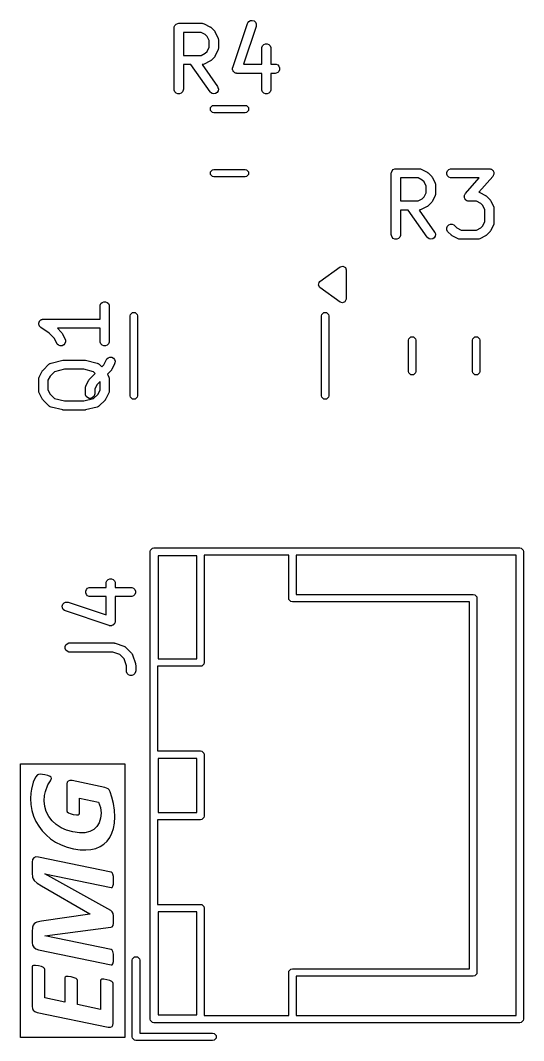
# Model space of a CAD drawing. Extents: x 0.5 to 99.4, y -99.1 to -3.9.
# Drawn here: x 90.59 to 98.8, y -91.66 to -75.03 of the extents above; entities that cross this region are included whole.
import ezdxf

# ---------------------------------------------------------------- set-up
doc = ezdxf.new("R2010")
doc.units = 0
doc.layers.add('BLACK', color=7, linetype='CONTINUOUS')

msp = doc.modelspace()

# ---------------------------------------------------------------- linework, layer by layer
at = {"layer": 'BLACK', "linetype": 'CONTINUOUS'}
for p, q in [((93.096905, -75.154819), (93.098346, -75.140187)), ((93.096905, -76.154819), (93.096905, -75.154819)), ((93.098346, -75.140187), (93.109545, -75.113151)), ((93.109545, -75.113151), (93.130237, -75.092459)), ((93.130237, -75.092459), (93.157273, -75.08126)), ((93.157273, -75.08126), (93.171905, -75.079819)), ((93.171905, -75.079819), (93.552857, -75.079819)), ((93.552857, -75.079819), (93.567489, -75.08126)), ((93.567489, -75.08126), (93.569978, -75.082291)), ((93.569978, -75.082291), (93.572666, -75.082482)), ((93.572666, -75.082482), (93.586398, -75.087737)), ((93.586398, -75.087737), (93.681636, -75.135356)), ((93.681636, -75.135356), (93.687935, -75.13932)), ((93.687935, -75.13932), (93.689763, -75.140078)), ((93.689763, -75.140078), (93.691819, -75.141766)), ((93.691819, -75.141766), (93.694079, -75.143188)), ((93.694079, -75.143188), (93.695378, -75.144686)), ((93.695378, -75.144686), (93.701128, -75.149405)), ((93.701128, -75.149405), (93.748747, -75.197024)), ((94.053135, -75.797768), (94.29123, -75.083483)), ((94.433532, -75.130918), (94.228343, -75.746485)), ((94.29123, -75.083483), (94.297224, -75.070058)), ((94.297224, -75.070058), (94.316398, -75.047951)), ((94.316398, -75.047951), (94.342571, -75.034864)), ((94.342571, -75.034864), (94.371761, -75.032789)), ((94.371761, -75.032789), (94.399523, -75.042043)), ((94.399523, -75.042043), (94.421631, -75.061217)), ((94.421631, -75.061217), (94.434717, -75.087391)), ((94.436792, -75.116581), (94.433532, -75.130918)), ((94.434717, -75.087391), (94.436792, -75.116581)), ((93.535152, -75.229819), (93.246905, -75.229819)), ((93.246905, -75.229819), (93.246905, -75.603628)), ((93.603668, -75.264077), (93.535152, -75.229819)), ((93.634075, -75.294484), (93.603668, -75.264077)), ((93.668333, -75.363), (93.634075, -75.294484)), ((93.748747, -75.197024), (93.753465, -75.202773)), ((93.753465, -75.202773), (93.754964, -75.204073)), ((93.754964, -75.204073), (93.756385, -75.206332)), ((93.756385, -75.206332), (93.758074, -75.208389)), ((93.758074, -75.208389), (93.758831, -75.210216)), ((93.758831, -75.210216), (93.762796, -75.216516)), ((93.762796, -75.216516), (93.810415, -75.311754)), ((93.810415, -75.311754), (93.81567, -75.325485)), ((93.634075, -75.538963), (93.668333, -75.470447)), ((93.668333, -75.470447), (93.668333, -75.363)), ((93.81567, -75.325485), (93.815861, -75.328174)), ((93.815861, -75.328174), (93.816892, -75.330663)), ((93.816892, -75.330663), (93.818333, -75.345295)), ((93.818333, -75.345295), (93.818333, -75.488152)), ((94.525476, -75.488152), (94.526917, -75.47352)), ((94.526917, -75.47352), (94.538116, -75.446484)), ((94.538116, -75.446484), (94.558808, -75.425792)), ((94.558808, -75.425792), (94.585844, -75.414593)), ((94.585844, -75.414593), (94.615108, -75.414593)), ((94.615108, -75.414593), (94.642144, -75.425792)), ((94.642144, -75.425792), (94.662836, -75.446484)), ((94.662836, -75.446484), (94.674035, -75.47352)), ((94.674035, -75.47352), (94.675476, -75.488152)), ((93.246905, -75.603628), (93.535152, -75.603628)), ((93.535152, -75.603628), (93.603668, -75.56937)), ((93.603668, -75.56937), (93.634075, -75.538963)), ((93.748747, -75.636423), (93.701128, -75.684042)), ((93.753465, -75.630673), (93.748747, -75.636423)), ((93.754964, -75.629374), (93.753465, -75.630673)), ((93.756385, -75.627114), (93.754964, -75.629374)), ((93.758074, -75.625058), (93.756385, -75.627114)), ((93.758831, -75.62323), (93.758074, -75.625058)), ((93.762796, -75.616931), (93.758831, -75.62323)), ((93.810415, -75.521693), (93.762796, -75.616931)), ((93.81567, -75.507962), (93.810415, -75.521693)), ((93.815861, -75.505272), (93.81567, -75.507962)), ((93.816892, -75.502784), (93.815861, -75.505272)), ((93.818333, -75.488152), (93.816892, -75.502784)), ((94.525476, -75.746485), (94.525476, -75.488152)), ((94.675476, -75.488152), (94.675476, -75.746485)), ((93.370951, -75.753628), (93.246905, -75.753628)), ((93.246905, -75.753628), (93.246905, -76.154819)), ((93.681891, -76.197829), (93.370951, -75.753628)), ((93.567489, -75.752187), (93.553972, -75.753518)), ((93.553972, -75.753518), (93.804776, -76.11181)), ((93.569978, -75.751155), (93.567489, -75.752187)), ((93.572666, -75.750965), (93.569978, -75.751155)), ((93.586398, -75.74571), (93.572666, -75.750965)), ((93.681636, -75.698091), (93.586398, -75.74571)), ((93.687935, -75.694126), (93.681636, -75.698091)), ((93.689763, -75.693369), (93.687935, -75.694126)), ((93.691819, -75.69168), (93.689763, -75.693369)), ((93.694079, -75.690259), (93.691819, -75.69168)), ((93.695378, -75.68876), (93.694079, -75.690259)), ((93.701128, -75.684042), (93.695378, -75.68876)), ((94.049875, -75.812105), (94.050727, -75.808358)), ((94.050727, -75.82409), (94.049875, -75.812105)), ((94.050727, -75.806853), (94.051485, -75.805021)), ((94.050727, -75.808358), (94.050727, -75.806853)), ((94.051485, -75.805021), (94.053135, -75.797768)), ((94.228343, -75.746485), (94.525476, -75.746485)), ((94.675476, -75.746485), (94.743333, -75.746485)), ((94.743333, -75.746485), (94.757965, -75.747926)), ((94.757965, -75.747926), (94.785001, -75.759125)), ((94.785001, -75.759125), (94.805693, -75.779817)), ((94.805693, -75.779817), (94.816892, -75.806853)), ((94.816892, -75.806853), (94.816892, -75.836117)), ((94.050727, -75.836117), (94.050727, -75.82409)), ((94.051759, -75.838608), (94.050727, -75.836117)), ((94.05195, -75.841295), (94.051759, -75.838608)), ((94.057324, -75.852044), (94.05195, -75.841295)), ((94.061926, -75.863153), (94.057324, -75.852044)), ((94.063831, -75.865058), (94.061926, -75.863153)), ((94.065036, -75.867468), (94.063831, -75.865058)), ((94.074118, -75.875345), (94.065036, -75.867468)), ((94.082618, -75.883845), (94.074118, -75.875345)), ((94.085106, -75.884875), (94.082618, -75.883845)), ((94.087143, -75.886642), (94.085106, -75.884875)), ((94.098546, -75.890443), (94.087143, -75.886642)), ((94.109654, -75.895044), (94.098546, -75.890443)), ((94.11348, -75.89542), (94.109654, -75.895044)), ((94.114906, -75.895896), (94.11348, -75.89542)), ((94.11688, -75.895755), (94.114906, -75.895896)), ((94.124286, -75.896485), (94.11688, -75.895755)), ((94.525476, -75.896485), (94.124286, -75.896485)), ((94.525476, -76.154819), (94.525476, -75.896485)), ((94.743333, -75.896485), (94.675476, -75.896485)), ((94.675476, -75.896485), (94.675476, -76.154819)), ((94.757965, -75.895044), (94.743333, -75.896485)), ((94.785001, -75.883845), (94.757965, -75.895044)), ((94.805693, -75.863153), (94.785001, -75.883845)), ((94.816892, -75.836117), (94.805693, -75.863153)), ((93.804776, -76.11181), (93.811986, -76.124623)), ((93.811986, -76.124623), (93.818315, -76.153194)), ((93.098346, -76.169451), (93.096905, -76.154819)), ((93.109545, -76.196487), (93.098346, -76.169451)), ((93.130237, -76.217179), (93.109545, -76.196487)), ((93.157273, -76.228378), (93.130237, -76.217179)), ((93.186537, -76.228378), (93.157273, -76.228378)), ((93.213573, -76.217179), (93.186537, -76.228378)), ((93.234265, -76.196487), (93.213573, -76.217179)), ((93.245464, -76.169451), (93.234265, -76.196487)), ((93.246905, -76.154819), (93.245464, -76.169451)), ((93.691462, -76.208989), (93.681891, -76.197829)), ((93.716141, -76.224716), (93.691462, -76.208989)), ((93.744958, -76.229802), (93.716141, -76.224716)), ((93.773529, -76.223472), (93.744958, -76.229802)), ((93.797503, -76.20669), (93.773529, -76.223472)), ((93.81323, -76.182012), (93.797503, -76.20669)), ((93.818315, -76.153194), (93.81323, -76.182012)), ((94.526917, -76.169451), (94.525476, -76.154819)), ((94.538116, -76.196487), (94.526917, -76.169451)), ((94.558808, -76.217179), (94.538116, -76.196487)), ((94.585844, -76.228378), (94.558808, -76.217179)), ((94.615108, -76.228378), (94.585844, -76.228378)), ((94.642144, -76.217179), (94.615108, -76.228378)), ((94.662836, -76.196487), (94.642144, -76.217179)), ((94.674035, -76.169451), (94.662836, -76.196487)), ((94.675476, -76.154819), (94.674035, -76.169451)), ((93.689843, -76.454539), (93.722315, -76.422067)), ((93.689843, -76.500461), (93.689843, -76.454539)), ((93.722315, -76.422067), (93.745276, -76.4175)), ((93.745276, -76.4175), (94.254724, -76.4175)), ((94.254724, -76.4175), (94.277685, -76.422067)), ((94.277685, -76.422067), (94.310157, -76.454539)), ((94.310157, -76.454539), (94.310157, -76.500461)), ((93.722315, -76.532933), (93.689843, -76.500461)), ((93.745276, -76.5375), (93.722315, -76.532933)), ((94.254724, -76.5375), (93.745276, -76.5375)), ((94.277685, -76.532933), (94.254724, -76.5375)), ((94.310157, -76.500461), (94.277685, -76.532933)), ((93.689843, -77.499539), (93.722315, -77.467067)), ((93.722315, -77.467067), (93.745276, -77.4625)), ((93.745276, -77.4625), (94.254724, -77.4625)), ((94.254724, -77.4625), (94.277685, -77.467067)), ((94.277685, -77.467067), (94.310157, -77.499539)), ((96.649545, -77.483151), (96.670237, -77.462459)), ((96.670237, -77.462459), (96.697273, -77.45126)), ((96.697273, -77.45126), (96.711905, -77.449819)), ((96.711905, -77.449819), (97.092857, -77.449819)), ((97.092857, -77.449819), (97.107489, -77.45126)), ((97.107489, -77.45126), (97.109978, -77.452291)), ((97.109978, -77.452291), (97.112666, -77.452482)), ((97.112666, -77.452482), (97.126398, -77.457737)), ((97.126398, -77.457737), (97.221636, -77.505356)), ((97.554307, -77.483151), (97.574999, -77.462459)), ((97.574999, -77.462459), (97.602035, -77.45126)), ((97.602035, -77.45126), (97.616667, -77.449819)), ((97.616667, -77.449819), (98.235714, -77.449819)), ((98.235714, -77.449819), (98.243452, -77.450581)), ((98.243452, -77.450581), (98.24542, -77.45045)), ((98.24542, -77.45045), (98.246775, -77.450908)), ((98.246775, -77.450908), (98.250346, -77.45126)), ((98.250346, -77.45126), (98.261603, -77.455923)), ((98.261603, -77.455923), (98.273141, -77.459825)), ((98.273141, -77.459825), (98.275045, -77.46149)), ((98.275045, -77.46149), (98.277382, -77.462459)), ((98.277382, -77.462459), (98.285992, -77.471069)), ((98.285992, -77.471069), (98.295165, -77.479095)), ((98.295165, -77.479095), (98.296287, -77.481364)), ((98.296287, -77.481364), (98.298074, -77.483151)), ((93.689843, -77.545461), (93.689843, -77.499539)), ((93.722315, -77.577933), (93.689843, -77.545461)), ((93.745276, -77.5825), (93.722315, -77.577933)), ((94.254724, -77.5825), (93.745276, -77.5825)), ((94.277685, -77.577933), (94.254724, -77.5825)), ((94.310157, -77.545461), (94.277685, -77.577933)), ((94.310157, -77.499539), (94.310157, -77.545461)), ((96.636905, -77.524819), (96.638346, -77.510187)), ((96.636905, -78.524819), (96.636905, -77.524819)), ((96.638346, -77.510187), (96.649545, -77.483151)), ((97.075152, -77.599819), (96.786905, -77.599819)), ((96.786905, -77.599819), (96.786905, -77.973628)), ((97.143668, -77.634077), (97.075152, -77.599819)), ((97.174075, -77.664484), (97.143668, -77.634077)), ((97.221636, -77.505356), (97.227935, -77.50932)), ((97.227935, -77.50932), (97.229763, -77.510078)), ((97.229763, -77.510078), (97.231819, -77.511766)), ((97.231819, -77.511766), (97.234079, -77.513188)), ((97.234079, -77.513188), (97.235378, -77.514686)), ((97.235378, -77.514686), (97.241128, -77.519405)), ((97.241128, -77.519405), (97.288747, -77.567024)), ((97.288747, -77.567024), (97.293465, -77.572773)), ((97.293465, -77.572773), (97.294964, -77.574073)), ((97.294964, -77.574073), (97.296385, -77.576332)), ((97.296385, -77.576332), (97.298074, -77.578389)), ((97.298074, -77.578389), (97.298831, -77.580216)), ((97.298831, -77.580216), (97.302796, -77.586516)), ((97.302796, -77.586516), (97.350415, -77.681754)), ((97.543108, -77.510187), (97.554307, -77.483151)), ((97.543108, -77.539451), (97.543108, -77.510187)), ((97.554307, -77.566487), (97.543108, -77.539451)), ((97.574999, -77.587179), (97.554307, -77.566487)), ((97.602035, -77.598378), (97.574999, -77.587179)), ((97.616667, -77.599819), (97.602035, -77.598378)), ((98.070432, -77.599819), (97.616667, -77.599819)), ((97.845938, -77.856383), (98.070432, -77.599819)), ((98.292157, -77.574207), (98.065261, -77.833516)), ((98.296678, -77.567882), (98.292157, -77.574207)), ((98.298074, -77.566487), (98.296678, -77.567882)), ((98.298074, -77.483151), (98.302734, -77.494401)), ((98.298622, -77.565163), (98.298074, -77.566487)), ((98.300708, -77.562246), (98.298622, -77.565163)), ((98.304609, -77.550708), (98.300708, -77.562246)), ((98.302734, -77.494401), (98.308137, -77.505327)), ((98.309273, -77.539451), (98.304609, -77.550708)), ((98.308137, -77.505327), (98.308305, -77.50785)), ((98.308305, -77.50785), (98.309273, -77.510187)), ((98.309273, -77.510187), (98.309273, -77.522371)), ((98.309273, -77.522371), (98.310083, -77.534525)), ((98.310083, -77.534525), (98.309273, -77.53692)), ((98.309273, -77.53692), (98.309273, -77.539451)), ((97.208333, -77.733), (97.174075, -77.664484)), ((97.208333, -77.840447), (97.208333, -77.733)), ((97.350415, -77.681754), (97.35567, -77.695485)), ((97.35567, -77.695485), (97.355861, -77.698174)), ((97.355861, -77.698174), (97.356892, -77.700663)), ((97.356892, -77.700663), (97.358333, -77.715295)), ((97.358333, -77.715295), (97.358333, -77.858152)), ((96.786905, -77.973628), (97.075152, -77.973628)), ((97.075152, -77.973628), (97.143668, -77.93937)), ((97.143668, -77.93937), (97.174075, -77.908963)), ((97.174075, -77.908963), (97.208333, -77.840447)), ((97.350415, -77.891693), (97.302796, -77.986931)), ((97.35567, -77.877962), (97.350415, -77.891693)), ((97.355861, -77.875272), (97.35567, -77.877962)), ((97.356892, -77.872784), (97.355861, -77.875272)), ((97.358333, -77.858152), (97.356892, -77.872784)), ((97.828012, -77.896065), (97.828822, -77.893669)), ((97.828822, -77.908218), (97.828012, -77.896065)), ((97.828822, -77.891139), (97.833485, -77.879881)), ((97.828822, -77.893669), (97.828822, -77.891139)), ((97.828822, -77.920403), (97.828822, -77.908218)), ((97.829789, -77.922739), (97.828822, -77.920403)), ((97.829958, -77.925263), (97.829789, -77.922739)), ((97.83536, -77.936188), (97.829958, -77.925263)), ((97.833485, -77.879881), (97.837387, -77.868344)), ((97.840021, -77.947439), (97.83536, -77.936188)), ((97.837387, -77.868344), (97.839472, -77.865426)), ((97.839472, -77.865426), (97.840021, -77.864103)), ((97.840021, -77.864103), (97.841416, -77.862707)), ((97.841807, -77.949225), (97.840021, -77.947439)), ((97.841416, -77.862707), (97.845938, -77.856383)), ((97.84293, -77.951495), (97.841807, -77.949225)), ((97.852102, -77.95952), (97.84293, -77.951495)), ((97.860713, -77.968131), (97.852102, -77.95952)), ((97.863049, -77.969099), (97.860713, -77.968131)), ((97.864954, -77.970765), (97.863049, -77.969099)), ((97.876491, -77.974666), (97.864954, -77.970765)), ((97.887749, -77.97933), (97.876491, -77.974666)), ((97.891319, -77.979681), (97.887749, -77.97933)), ((97.892675, -77.98014), (97.891319, -77.979681)), ((97.894642, -77.980008), (97.892675, -77.98014)), ((97.902381, -77.980771), (97.894642, -77.980008)), ((98.027533, -77.980771), (97.902381, -77.980771)), ((98.096049, -78.015029), (98.027533, -77.980771)), ((98.065261, -77.833516), (98.078779, -77.838689)), ((98.078779, -77.838689), (98.174017, -77.886308)), ((98.174017, -77.886308), (98.180316, -77.890272)), ((98.180316, -77.890272), (98.182144, -77.89103)), ((98.182144, -77.89103), (98.1842, -77.892718)), ((98.1842, -77.892718), (98.18646, -77.89414)), ((98.18646, -77.89414), (98.187759, -77.895638)), ((98.187759, -77.895638), (98.193509, -77.900357)), ((98.193509, -77.900357), (98.241128, -77.947976)), ((98.241128, -77.947976), (98.245846, -77.953725)), ((98.245846, -77.953725), (98.247345, -77.955025)), ((98.247345, -77.955025), (98.248766, -77.957284)), ((98.248766, -77.957284), (98.250455, -77.959341)), ((98.250455, -77.959341), (98.251212, -77.961168)), ((98.251212, -77.961168), (98.255177, -77.967468)), ((98.255177, -77.967468), (98.302796, -78.062706)), ((96.910951, -78.123628), (96.786905, -78.123628)), ((96.786905, -78.123628), (96.786905, -78.524819)), ((97.221891, -78.567829), (96.910951, -78.123628)), ((97.107489, -78.122187), (97.093972, -78.123518)), ((97.093972, -78.123518), (97.344776, -78.48181)), ((97.109978, -78.121155), (97.107489, -78.122187)), ((97.112666, -78.120965), (97.109978, -78.121155)), ((97.126398, -78.11571), (97.112666, -78.120965)), ((97.221636, -78.068091), (97.126398, -78.11571)), ((97.227935, -78.064126), (97.221636, -78.068091)), ((97.229763, -78.063369), (97.227935, -78.064126)), ((97.231819, -78.06168), (97.229763, -78.063369)), ((97.234079, -78.060259), (97.231819, -78.06168)), ((97.235378, -78.05876), (97.234079, -78.060259)), ((97.241128, -78.054042), (97.235378, -78.05876)), ((97.288747, -78.006423), (97.241128, -78.054042)), ((97.293465, -78.000673), (97.288747, -78.006423)), ((97.294964, -77.999374), (97.293465, -78.000673)), ((97.296385, -77.997114), (97.294964, -77.999374)), ((97.298074, -77.995058), (97.296385, -77.997114)), ((97.298831, -77.99323), (97.298074, -77.995058)), ((97.302796, -77.986931), (97.298831, -77.99323)), ((98.126456, -78.045436), (98.096049, -78.015029)), ((98.160714, -78.113952), (98.126456, -78.045436)), ((98.160714, -78.316637), (98.160714, -78.113952)), ((98.302796, -78.062706), (98.308051, -78.076437)), ((98.308051, -78.076437), (98.308242, -78.079126)), ((98.308242, -78.079126), (98.309273, -78.081615)), ((98.309273, -78.081615), (98.310714, -78.096247)), ((98.310714, -78.096247), (98.310714, -78.334342)), ((97.543108, -78.414948), (97.554307, -78.387912)), ((97.543108, -78.444211), (97.543108, -78.414948)), ((97.554306, -78.471247), (97.543108, -78.444211)), ((97.563633, -78.482612), (97.554306, -78.471247)), ((97.554307, -78.387912), (97.575, -78.367219)), ((97.575, -78.367219), (97.602036, -78.356021)), ((97.602036, -78.356021), (97.631299, -78.356021)), ((97.631299, -78.356021), (97.658335, -78.36722)), ((97.658335, -78.36722), (97.669701, -78.376548)), ((97.669701, -78.376548), (97.708713, -78.415561)), ((97.708713, -78.415561), (97.777229, -78.449819)), ((97.777229, -78.449819), (98.027533, -78.449819)), ((98.027533, -78.449819), (98.096048, -78.415561)), ((98.096048, -78.415561), (98.126455, -78.385153)), ((98.126455, -78.385153), (98.160714, -78.316637)), ((98.245846, -78.476863), (98.241128, -78.482613)), ((98.247345, -78.475564), (98.245846, -78.476863)), ((98.248766, -78.473305), (98.247345, -78.475564)), ((98.250456, -78.471247), (98.248766, -78.473305)), ((98.251213, -78.469417), (98.250456, -78.471247)), ((98.255177, -78.463121), (98.251213, -78.469417)), ((98.302796, -78.367883), (98.255177, -78.463121)), ((98.308051, -78.354152), (98.302796, -78.367883)), ((98.308242, -78.351462), (98.308051, -78.354152)), ((98.309273, -78.348974), (98.308242, -78.351462)), ((98.310714, -78.334342), (98.309273, -78.348974)), ((96.638346, -78.539451), (96.636905, -78.524819)), ((96.649545, -78.566487), (96.638346, -78.539451)), ((96.670237, -78.587179), (96.649545, -78.566487)), ((96.697273, -78.598378), (96.670237, -78.587179)), ((96.726537, -78.598378), (96.697273, -78.598378)), ((96.753573, -78.587179), (96.726537, -78.598378)), ((96.774265, -78.566487), (96.753573, -78.587179)), ((96.785464, -78.539451), (96.774265, -78.566487)), ((96.786905, -78.524819), (96.785464, -78.539451)), ((97.231462, -78.578989), (97.221891, -78.567829)), ((97.256141, -78.594716), (97.231462, -78.578989)), ((97.284958, -78.599802), (97.256141, -78.594716)), ((97.313529, -78.593472), (97.284958, -78.599802)), ((97.337503, -78.57669), (97.313529, -78.593472)), ((97.35323, -78.552012), (97.337503, -78.57669)), ((97.344776, -78.48181), (97.351986, -78.494623)), ((97.351986, -78.494623), (97.358315, -78.523194)), ((97.358315, -78.523194), (97.35323, -78.552012)), ((97.611252, -78.530232), (97.563633, -78.482612)), ((97.617001, -78.53495), (97.611252, -78.530232)), ((97.618302, -78.53645), (97.617001, -78.53495)), ((97.620561, -78.537872), (97.618302, -78.53645)), ((97.622618, -78.53956), (97.620561, -78.537872)), ((97.624445, -78.540317), (97.622618, -78.53956)), ((97.630745, -78.544282), (97.624445, -78.540317)), ((97.725983, -78.591901), (97.630745, -78.544282)), ((97.739714, -78.597156), (97.725983, -78.591901)), ((97.742403, -78.597347), (97.739714, -78.597156)), ((97.744892, -78.598378), (97.742403, -78.597347)), ((97.759524, -78.599819), (97.744892, -78.598378)), ((98.045238, -78.599819), (97.759524, -78.599819)), ((98.05987, -78.598378), (98.045238, -78.599819)), ((98.062359, -78.597346), (98.05987, -78.598378)), ((98.065047, -78.597156), (98.062359, -78.597346)), ((98.078779, -78.591901), (98.065047, -78.597156)), ((98.174017, -78.544282), (98.078779, -78.591901)), ((98.180316, -78.540317), (98.174017, -78.544282)), ((98.182144, -78.53956), (98.180316, -78.540317)), ((98.1842, -78.537872), (98.182144, -78.53956)), ((98.18646, -78.53645), (98.1842, -78.537872)), ((98.18776, -78.53495), (98.18646, -78.53645)), ((98.19351, -78.530232), (98.18776, -78.53495)), ((98.241128, -78.482613), (98.19351, -78.530232)), ((95.47471, -79.288976), (95.80471, -79.048976)), ((95.80471, -79.048976), (95.849358, -79.038234)), ((95.849358, -79.038234), (95.888524, -79.06221)), ((95.888524, -79.06221), (95.9, -79.0975)), ((95.9, -79.0975), (95.9, -79.5775)), ((95.450734, -79.346858), (95.461476, -79.30221)), ((95.461476, -79.30221), (95.47471, -79.288976)), ((95.47471, -79.386024), (95.450734, -79.346858)), ((95.80471, -79.626024), (95.47471, -79.386024)), ((91.902459, -79.648808), (91.923151, -79.628116)), ((91.923151, -79.628116), (91.950187, -79.616917)), ((91.950187, -79.616917), (91.979451, -79.616917)), ((91.979451, -79.616917), (92.006487, -79.628116)), ((92.006487, -79.628116), (92.027179, -79.648808)), ((95.84, -79.6375), (95.80471, -79.626024)), ((95.882426, -79.619926), (95.84, -79.6375)), ((95.9, -79.5775), (95.882426, -79.619926)), ((91.889819, -79.690476), (91.89126, -79.675844)), ((91.889819, -79.90119), (91.889819, -79.690476)), ((91.89126, -79.675844), (91.902459, -79.648808)), ((92.027179, -79.648808), (92.038378, -79.675844)), ((92.038378, -79.675844), (92.039819, -79.690476)), ((92.039819, -79.690476), (92.039819, -80.261904)), ((92.384567, -79.827039), (92.417039, -79.794567)), ((92.417039, -79.794567), (92.462961, -79.794567)), ((92.462961, -79.794567), (92.495433, -79.827039)), ((95.504567, -79.827039), (95.537039, -79.794567)), ((95.537039, -79.794567), (95.582961, -79.794567)), ((95.582961, -79.794567), (95.615433, -79.827039)), ((90.889819, -79.976269), (90.89126, -79.968984)), ((90.89126, -79.983473), (90.889819, -79.976269)), ((90.89126, -79.961558), (90.894072, -79.954769)), ((90.89126, -79.968984), (90.89126, -79.961558)), ((90.894072, -79.954769), (90.895498, -79.947561)), ((90.895498, -79.947561), (90.899617, -79.941382)), ((90.899617, -79.941382), (90.902459, -79.934522)), ((90.902459, -79.934522), (90.907654, -79.929326)), ((90.907654, -79.929326), (90.911731, -79.923212)), ((90.911731, -79.923212), (90.9179, -79.91908)), ((90.9179, -79.91908), (90.923151, -79.91383)), ((90.923151, -79.91383), (90.92994, -79.911017)), ((90.92994, -79.911017), (90.936046, -79.906929)), ((90.936046, -79.906929), (90.943326, -79.905472)), ((90.943326, -79.905472), (90.950187, -79.902631)), ((90.950187, -79.902631), (90.964663, -79.901205)), ((90.964663, -79.901205), (90.96474, -79.90119)), ((90.96474, -79.90119), (90.964766, -79.901195)), ((90.964766, -79.901195), (90.964819, -79.90119)), ((90.964819, -79.90119), (91.889819, -79.90119)), ((92.38, -79.85), (92.384567, -79.827039)), ((92.38, -80.5), (92.38, -79.85)), ((92.495433, -79.827039), (92.5, -79.85)), ((92.5, -79.85), (92.5, -80.5)), ((95.5, -79.85), (95.504567, -79.827039)), ((95.5, -80.5), (95.5, -79.85)), ((95.615433, -79.827039), (95.62, -79.85)), ((95.62, -79.85), (95.62, -80.5)), ((90.89126, -79.990822), (90.89126, -79.983473)), ((90.894101, -79.997682), (90.89126, -79.990822)), ((90.895558, -80.004963), (90.894101, -79.997682)), ((90.899646, -80.011068), (90.895558, -80.004963)), ((90.902459, -80.017858), (90.899646, -80.011068)), ((90.907709, -80.023108), (90.902459, -80.017858)), ((90.911841, -80.029278), (90.907709, -80.023108)), ((90.923099, -80.038498), (90.911841, -80.029278)), ((90.923151, -80.03855), (90.923099, -80.038498)), ((90.923173, -80.038559), (90.923151, -80.03855)), ((90.923216, -80.038594), (90.923173, -80.038559)), ((91.059894, -80.129712), (90.923216, -80.038594)), ((91.141275, -80.211093), (91.059894, -80.129712)), ((91.889819, -80.05119), (91.193504, -80.05119)), ((91.193504, -80.05119), (91.255947, -80.113633)), ((91.255947, -80.113633), (91.260667, -80.119383)), ((91.260667, -80.119383), (91.262164, -80.120682)), ((91.262164, -80.120682), (91.263583, -80.122936)), ((91.263583, -80.122936), (91.265275, -80.124998)), ((91.265275, -80.124998), (91.266033, -80.12683)), ((91.266033, -80.12683), (91.269996, -80.133125)), ((91.269996, -80.133125), (91.317615, -80.228363)), ((91.889819, -80.261904), (91.889819, -80.05119)), ((91.183451, -80.295445), (91.141275, -80.211093)), ((91.191283, -80.307888), (91.183451, -80.295445)), ((91.213391, -80.327061), (91.191283, -80.307888)), ((91.31569, -80.299046), (91.296517, -80.321153)), ((91.324944, -80.271284), (91.31569, -80.299046)), ((91.317615, -80.228363), (91.32287, -80.242094)), ((91.32287, -80.242094), (91.324944, -80.271284)), ((91.89126, -80.276536), (91.889819, -80.261904)), ((91.902459, -80.303572), (91.89126, -80.276536)), ((91.923151, -80.324264), (91.902459, -80.303572)), ((92.027179, -80.303572), (92.006487, -80.324264)), ((92.038378, -80.276536), (92.027179, -80.303572)), ((92.039819, -80.261904), (92.038378, -80.276536)), ((96.9175, -80.245276), (96.922067, -80.222315)), ((96.9175, -80.754724), (96.9175, -80.245276)), ((96.922067, -80.222315), (96.954539, -80.189843)), ((96.954539, -80.189843), (97.000461, -80.189843)), ((97.000461, -80.189843), (97.032933, -80.222315)), ((97.032933, -80.222315), (97.0375, -80.245276)), ((97.0375, -80.245276), (97.0375, -80.754724)), ((97.9625, -80.245276), (97.967067, -80.222315)), ((97.9625, -80.754724), (97.9625, -80.245276)), ((97.967067, -80.222315), (97.999539, -80.189843)), ((97.999539, -80.189843), (98.045461, -80.189843)), ((98.045461, -80.189843), (98.077933, -80.222315)), ((98.077933, -80.222315), (98.0825, -80.245276)), ((98.0825, -80.245276), (98.0825, -80.754724)), ((91.241152, -80.336315), (91.213391, -80.327061)), ((91.270342, -80.334241), (91.241152, -80.336315)), ((91.296517, -80.321153), (91.270342, -80.334241)), ((91.950187, -80.335463), (91.923151, -80.324264)), ((91.979451, -80.335463), (91.950187, -80.335463)), ((92.006487, -80.324264), (91.979451, -80.335463)), ((90.959405, -80.732681), (91.054643, -80.637443)), ((91.054643, -80.637443), (91.066008, -80.628115)), ((91.066008, -80.628115), (91.071161, -80.62598)), ((91.071161, -80.62598), (91.07564, -80.622662)), ((91.07564, -80.622662), (91.089486, -80.617715)), ((91.089486, -80.617715), (91.279962, -80.570096)), ((91.279962, -80.570096), (91.282498, -80.56972)), ((91.282498, -80.56972), (91.28352, -80.569298)), ((91.28352, -80.569298), (91.289032, -80.568755)), ((91.289032, -80.568755), (91.294506, -80.567946)), ((91.294506, -80.567946), (91.295598, -80.568108)), ((91.295598, -80.568108), (91.298152, -80.567857)), ((91.298152, -80.567857), (91.631485, -80.567857)), ((91.631485, -80.567857), (91.634038, -80.568108)), ((91.634038, -80.568108), (91.635131, -80.567946)), ((91.635131, -80.567946), (91.640604, -80.568755)), ((91.640604, -80.568755), (91.646117, -80.569298)), ((91.646117, -80.569298), (91.647138, -80.56972)), ((91.647138, -80.56972), (91.649675, -80.570096)), ((91.649675, -80.570096), (91.840151, -80.617715)), ((91.840151, -80.617715), (91.853997, -80.622662)), ((91.853997, -80.622662), (91.858476, -80.625981)), ((91.858476, -80.625981), (91.863628, -80.628115)), ((91.863628, -80.628115), (91.874994, -80.637443)), ((91.874994, -80.637443), (91.917199, -80.679648)), ((91.950799, -80.646049), (91.992975, -80.561697)), ((91.992975, -80.561697), (92.000807, -80.549254)), ((92.000807, -80.549254), (92.022915, -80.530081)), ((92.022915, -80.530081), (92.050676, -80.520827)), ((92.050676, -80.520827), (92.079866, -80.522901)), ((92.127139, -80.628779), (92.07952, -80.724017)), ((92.079866, -80.522901), (92.106041, -80.535989)), ((92.106041, -80.535989), (92.125214, -80.558096)), ((92.125214, -80.558096), (92.134468, -80.585858)), ((92.132394, -80.615048), (92.127139, -80.628779)), ((92.134468, -80.585858), (92.132394, -80.615048)), ((92.38, -81.15), (92.38, -80.5)), ((92.5, -80.5), (92.5, -81.15)), ((95.5, -81.15), (95.5, -80.5)), ((95.62, -80.5), (95.62, -81.15)), ((90.897737, -80.847411), (90.945356, -80.752173)), ((90.945356, -80.752173), (90.94932, -80.745873)), ((90.94932, -80.745873), (90.950078, -80.744046)), ((90.950078, -80.744046), (90.951766, -80.741989)), ((90.951766, -80.741989), (90.953188, -80.73973)), ((90.953188, -80.73973), (90.954686, -80.73843)), ((90.954686, -80.73843), (90.959405, -80.732681)), ((91.146019, -80.758198), (91.074077, -80.830141)), ((91.307386, -80.717857), (91.146019, -80.758198)), ((91.622251, -80.717857), (91.307386, -80.717857)), ((91.783617, -80.758198), (91.622251, -80.717857)), ((91.721309, -80.875538), (91.811133, -80.785714)), ((91.811133, -80.785714), (91.783617, -80.758198)), ((91.917199, -80.679648), (91.950799, -80.646049)), ((92.065471, -80.743509), (92.008457, -80.800523)), ((92.008457, -80.800523), (92.031901, -80.847411)), ((92.070191, -80.737758), (92.065471, -80.743509)), ((92.071688, -80.73646), (92.070191, -80.737758)), ((92.073107, -80.734205), (92.071688, -80.73646)), ((92.074799, -80.732144), (92.073107, -80.734205)), ((92.075557, -80.730311), (92.074799, -80.732144)), ((92.07952, -80.724017), (92.075557, -80.730311)), ((96.922067, -80.777685), (96.9175, -80.754724)), ((96.954539, -80.810157), (96.922067, -80.777685)), ((97.032933, -80.777685), (97.000461, -80.810157)), ((97.0375, -80.754724), (97.032933, -80.777685)), ((97.967067, -80.777685), (97.9625, -80.754724)), ((97.999539, -80.810157), (97.967067, -80.777685)), ((98.077933, -80.777685), (98.045461, -80.810157)), ((98.0825, -80.754724), (98.077933, -80.777685)), ((90.889819, -80.880952), (90.89126, -80.86632)), ((90.889819, -81.071428), (90.889819, -80.880952)), ((90.89126, -80.86632), (90.892291, -80.86383)), ((90.892291, -80.86383), (90.892482, -80.861143)), ((90.892482, -80.861143), (90.897737, -80.847411)), ((91.074077, -80.830141), (91.039819, -80.898657)), ((91.039819, -80.898657), (91.039819, -81.053723)), ((91.659641, -80.990268), (91.70726, -80.89503)), ((91.70726, -80.89503), (91.711224, -80.88873)), ((91.711224, -80.88873), (91.711982, -80.886903)), ((91.711982, -80.886903), (91.71367, -80.884846)), ((91.71367, -80.884846), (91.715092, -80.882587)), ((91.715092, -80.882587), (91.71659, -80.881287)), ((91.71659, -80.881287), (91.721309, -80.875538)), ((91.83598, -80.972998), (91.801723, -81.041514)), ((91.889819, -80.91916), (91.83598, -80.972998)), ((91.889819, -81.053723), (91.889819, -80.91916)), ((92.031901, -80.847411), (92.037156, -80.861142)), ((92.037156, -80.861142), (92.037347, -80.863831)), ((92.037347, -80.863831), (92.038378, -80.86632)), ((92.038378, -80.86632), (92.039819, -80.880952)), ((92.039819, -80.880952), (92.039819, -81.071428)), ((97.000461, -80.810157), (96.954539, -80.810157)), ((98.045461, -80.810157), (97.999539, -80.810157)), ((90.89126, -81.08606), (90.889819, -81.071428)), ((90.892291, -81.088549), (90.89126, -81.08606)), ((90.892482, -81.091237), (90.892291, -81.088549)), ((90.897737, -81.104969), (90.892482, -81.091237)), ((90.945356, -81.200207), (90.897737, -81.104969)), ((91.039819, -81.053723), (91.074077, -81.122239)), ((91.074077, -81.122239), (91.146019, -81.194181)), ((91.651723, -81.023809), (91.653164, -81.009177)), ((91.651723, -81.119047), (91.651723, -81.023809)), ((91.653164, -81.133679), (91.651723, -81.119047)), ((91.653164, -81.009177), (91.654195, -81.006687)), ((91.664363, -81.160715), (91.653164, -81.133679)), ((91.654195, -81.006687), (91.654386, -81.004)), ((91.654386, -81.004), (91.659641, -80.990268)), ((91.783617, -81.194181), (91.855561, -81.122238)), ((91.800282, -81.133679), (91.789083, -81.160715)), ((91.801723, -81.119047), (91.800282, -81.133679)), ((91.801723, -81.041514), (91.801723, -81.119047)), ((91.855561, -81.122238), (91.889819, -81.053723)), ((92.031901, -81.104969), (91.984282, -81.200207)), ((92.037156, -81.091238), (92.031901, -81.104969)), ((92.037347, -81.088548), (92.037156, -81.091238)), ((92.038378, -81.08606), (92.037347, -81.088548)), ((92.039819, -81.071428), (92.038378, -81.08606)), ((90.94932, -81.206506), (90.945356, -81.200207)), ((90.950078, -81.208334), (90.94932, -81.206506)), ((90.951766, -81.21039), (90.950078, -81.208334)), ((90.953188, -81.21265), (90.951766, -81.21039)), ((90.954686, -81.213949), (90.953188, -81.21265)), ((90.959405, -81.219699), (90.954686, -81.213949)), ((91.054643, -81.314937), (90.959405, -81.219699)), ((91.146019, -81.194181), (91.307386, -81.234523)), ((91.307386, -81.234523), (91.622251, -81.234523)), ((91.622251, -81.234523), (91.783617, -81.194181)), ((91.685055, -81.181407), (91.664363, -81.160715)), ((91.712091, -81.192606), (91.685055, -81.181407)), ((91.741355, -81.192606), (91.712091, -81.192606)), ((91.768391, -81.181407), (91.741355, -81.192606)), ((91.789083, -81.160715), (91.768391, -81.181407)), ((91.970233, -81.219699), (91.874994, -81.314937)), ((91.974953, -81.213948), (91.970233, -81.219699)), ((91.97645, -81.21265), (91.974953, -81.213948)), ((91.977869, -81.210395), (91.97645, -81.21265)), ((91.979561, -81.208334), (91.977869, -81.210395)), ((91.980319, -81.206501), (91.979561, -81.208334)), ((91.984282, -81.200207), (91.980319, -81.206501)), ((92.384567, -81.172961), (92.38, -81.15)), ((92.417039, -81.205433), (92.384567, -81.172961)), ((92.462961, -81.205433), (92.417039, -81.205433)), ((92.495433, -81.172961), (92.462961, -81.205433)), ((92.5, -81.15), (92.495433, -81.172961)), ((95.504567, -81.172961), (95.5, -81.15)), ((95.537039, -81.205433), (95.504567, -81.172961)), ((95.582961, -81.205433), (95.537039, -81.205433)), ((95.615433, -81.172961), (95.582961, -81.205433)), ((95.62, -81.15), (95.615433, -81.172961)), ((91.066008, -81.324265), (91.054643, -81.314937)), ((91.071161, -81.326399), (91.066008, -81.324265)), ((91.07564, -81.329718), (91.071161, -81.326399)), ((91.089486, -81.334665), (91.07564, -81.329718)), ((91.279962, -81.382284), (91.089486, -81.334665)), ((91.282498, -81.382659), (91.279962, -81.382284)), ((91.28352, -81.383082), (91.282498, -81.382659)), ((91.289032, -81.383624), (91.28352, -81.383082)), ((91.294506, -81.384434), (91.289032, -81.383624)), ((91.295598, -81.384271), (91.294506, -81.384434)), ((91.298152, -81.384523), (91.295598, -81.384271)), ((91.631485, -81.384523), (91.298152, -81.384523)), ((91.634038, -81.384271), (91.631485, -81.384523)), ((91.635131, -81.384434), (91.634038, -81.384271)), ((91.640604, -81.383624), (91.635131, -81.384434)), ((91.646117, -81.383082), (91.640604, -81.383624)), ((91.647138, -81.382659), (91.646117, -81.383082)), ((91.649675, -81.382284), (91.647138, -81.382659)), ((91.840151, -81.334665), (91.649675, -81.382284)), ((91.853997, -81.329718), (91.840151, -81.334665)), ((91.858476, -81.326398), (91.853997, -81.329718)), ((91.863628, -81.324265), (91.858476, -81.326398)), ((91.874994, -81.314937), (91.863628, -81.324265)), ((92.709567, -83.667039), (92.742039, -83.634567)), ((92.742039, -83.634567), (92.765, -83.63)), ((92.765, -83.63), (98.735, -83.63)), ((98.735, -83.63), (98.757961, -83.634567)), ((98.757961, -83.634567), (98.790433, -83.667039)), ((92.705, -83.69), (92.709567, -83.667039)), ((92.705, -91.31), (92.705, -83.69)), ((92.835, -83.76), (92.835, -85.44)), ((93.465, -83.76), (92.835, -83.76)), ((93.465, -85.44), (93.465, -83.76)), ((93.585, -83.75), (93.585, -85.5)), ((94.965, -83.75), (93.585, -83.75)), ((94.965, -84.45), (94.965, -83.75)), ((95.085, -83.75), (95.085, -84.39)), ((98.675, -83.75), (95.085, -83.75)), ((98.675, -91.25), (98.675, -83.75)), ((98.790433, -83.667039), (98.795, -83.69)), ((98.795, -83.69), (98.795, -91.31)), ((92.019817, -84.143354), (92.046853, -84.132155)), ((92.046853, -84.132155), (92.076117, -84.132155)), ((92.076117, -84.132155), (92.103153, -84.143354)), ((91.665792, -84.306903), (91.686484, -84.286211)), ((91.686484, -84.286211), (91.71352, -84.275012)), ((91.71352, -84.275012), (91.728152, -84.273571)), ((91.728152, -84.273571), (91.986485, -84.273571)), ((91.986485, -84.205714), (91.987926, -84.191082)), ((91.986485, -84.273571), (91.986485, -84.205714)), ((91.987926, -84.191082), (91.999125, -84.164046)), ((91.999125, -84.164046), (92.019817, -84.143354)), ((92.103153, -84.143354), (92.123845, -84.164046)), ((92.123845, -84.164046), (92.135044, -84.191082)), ((92.135044, -84.191082), (92.136485, -84.205714)), ((92.136485, -84.205714), (92.136485, -84.273571)), ((92.136485, -84.273571), (92.394819, -84.273571)), ((92.394819, -84.273571), (92.409451, -84.275012)), ((92.409451, -84.275012), (92.436487, -84.286211)), ((92.436487, -84.286211), (92.457179, -84.306903)), ((91.654593, -84.333939), (91.665792, -84.306903)), ((91.654593, -84.363203), (91.654593, -84.333939)), ((91.665792, -84.390239), (91.654593, -84.363203)), ((91.686484, -84.410931), (91.665792, -84.390239)), ((91.71352, -84.42213), (91.686484, -84.410931)), ((91.728152, -84.423571), (91.71352, -84.42213)), ((91.986485, -84.423571), (91.728152, -84.423571)), ((91.986485, -84.720704), (91.986485, -84.423571)), ((92.394819, -84.423571), (92.136485, -84.423571)), ((92.136485, -84.423571), (92.136485, -84.824761)), ((92.409451, -84.42213), (92.394819, -84.423571)), ((92.436487, -84.410931), (92.409451, -84.42213)), ((92.457179, -84.390239), (92.436487, -84.410931)), ((92.457179, -84.306903), (92.468378, -84.333939)), ((92.468378, -84.363203), (92.457179, -84.390239)), ((92.468378, -84.333939), (92.468378, -84.363203)), ((94.969567, -84.472961), (94.965, -84.45)), ((95.085, -84.39), (97.975, -84.39)), ((97.975, -84.39), (97.997961, -84.394567)), ((97.997961, -84.394567), (98.030433, -84.427039)), ((98.030433, -84.427039), (98.035, -84.45)), ((98.035, -84.45), (98.035, -87.5)), ((91.272789, -84.577286), (91.282043, -84.549523)), ((91.274864, -84.606476), (91.272789, -84.577286)), ((91.28795, -84.632649), (91.274864, -84.606476)), ((91.282043, -84.549523), (91.301217, -84.527416)), ((91.301217, -84.527416), (91.32739, -84.51433)), ((91.32739, -84.51433), (91.35658, -84.512255)), ((91.35658, -84.512255), (91.370917, -84.515515)), ((91.370917, -84.515515), (91.986485, -84.720704)), ((95.002039, -84.505433), (94.969567, -84.472961)), ((95.025, -84.51), (95.002039, -84.505433)), ((97.915, -84.51), (95.025, -84.51)), ((97.915, -87.5), (97.915, -84.51)), ((91.310057, -84.651823), (91.28795, -84.632649)), ((91.323483, -84.657817), (91.310057, -84.651823)), ((92.037767, -84.895912), (91.323483, -84.657817)), ((92.045022, -84.897561), (92.037767, -84.895912)), ((92.046853, -84.89832), (92.045022, -84.897561)), ((92.048357, -84.89832), (92.046853, -84.89832)), ((92.052104, -84.899172), (92.048357, -84.89832)), ((92.064089, -84.89832), (92.052104, -84.899172)), ((92.076117, -84.89832), (92.064089, -84.89832)), ((92.078608, -84.897287), (92.076117, -84.89832)), ((92.081294, -84.897097), (92.078608, -84.897287)), ((92.092041, -84.891723), (92.081294, -84.897097)), ((92.103153, -84.887121), (92.092041, -84.891723)), ((92.105058, -84.885215), (92.103153, -84.887121)), ((92.107468, -84.884011), (92.105058, -84.885215)), ((92.115342, -84.874931), (92.107468, -84.884011)), ((92.123845, -84.866429), (92.115342, -84.874931)), ((92.124876, -84.863938), (92.123845, -84.866429)), ((92.126642, -84.861903), (92.124876, -84.863938)), ((92.130442, -84.850502), (92.126642, -84.861903)), ((92.135044, -84.839393), (92.130442, -84.850502)), ((92.13542, -84.835566), (92.135044, -84.839393)), ((92.135896, -84.834141), (92.13542, -84.835566)), ((92.136485, -84.824761), (92.135755, -84.832166)), ((92.135755, -84.832166), (92.135896, -84.834141)), ((91.32126, -85.238701), (91.332459, -85.211665)), ((91.32126, -85.267965), (91.32126, -85.238701)), ((91.332459, -85.295001), (91.32126, -85.267965)), ((91.332459, -85.211665), (91.353151, -85.190973)), ((91.353151, -85.315693), (91.332459, -85.295001)), ((91.353151, -85.190973), (91.380187, -85.179774)), ((91.380187, -85.179774), (91.394819, -85.178333)), ((91.394819, -85.178333), (92.109104, -85.178333)), ((92.109104, -85.178333), (92.116509, -85.179062)), ((92.116509, -85.179062), (92.118484, -85.178922)), ((92.118484, -85.178922), (92.121081, -85.179512)), ((92.121081, -85.179512), (92.123736, -85.179774)), ((92.123736, -85.179774), (92.125567, -85.180532)), ((92.125567, -85.180532), (92.132821, -85.182182)), ((92.132821, -85.182182), (92.275678, -85.229801)), ((92.275678, -85.229801), (92.289103, -85.235795)), ((92.289103, -85.235795), (92.291137, -85.237559)), ((92.291137, -85.237559), (92.293628, -85.238591)), ((92.293628, -85.238591), (92.304994, -85.247919)), ((92.304994, -85.247919), (92.400233, -85.343157)), ((91.380187, -85.326892), (91.353151, -85.315693)), ((91.394819, -85.328333), (91.380187, -85.326892)), ((92.096934, -85.328333), (91.394819, -85.328333)), ((92.211447, -85.366504), (92.096934, -85.328333)), ((92.281648, -85.436704), (92.211447, -85.366504)), ((92.319819, -85.551217), (92.281648, -85.436704)), ((92.400233, -85.343157), (92.409561, -85.354522)), ((92.409561, -85.354522), (92.410592, -85.357012)), ((92.410592, -85.357012), (92.412357, -85.359047)), ((92.412357, -85.359047), (92.418351, -85.372473)), ((92.418351, -85.372473), (92.46597, -85.515329)), ((92.835, -85.44), (93.465, -85.44)), ((92.319819, -85.634285), (92.319819, -85.551217)), ((92.46597, -85.515329), (92.467619, -85.522584)), ((92.467619, -85.522584), (92.468378, -85.524415)), ((92.468378, -85.524415), (92.468639, -85.527068)), ((92.468639, -85.527068), (92.46923, -85.529666)), ((92.46923, -85.529666), (92.469089, -85.53164)), ((92.469089, -85.53164), (92.469819, -85.539047)), ((92.469819, -85.539047), (92.469819, -85.634285)), ((93.525, -85.56), (92.825, -85.56)), ((92.825, -85.56), (92.825, -86.94)), ((93.547961, -85.555433), (93.525, -85.56)), ((93.580433, -85.522961), (93.547961, -85.555433)), ((93.585, -85.5), (93.580433, -85.522961)), ((92.32126, -85.648917), (92.319819, -85.634285)), ((92.332459, -85.675953), (92.32126, -85.648917)), ((92.353151, -85.696645), (92.332459, -85.675953)), ((92.380187, -85.707844), (92.353151, -85.696645)), ((92.409451, -85.707844), (92.380187, -85.707844)), ((92.436487, -85.696645), (92.409451, -85.707844)), ((92.457179, -85.675953), (92.436487, -85.696645)), ((92.468378, -85.648917), (92.457179, -85.675953)), ((92.469819, -85.634285), (92.468378, -85.648917)), ((92.825, -86.94), (93.525, -86.94)), ((93.525, -86.94), (93.547961, -86.944567)), ((93.547961, -86.944567), (93.580433, -86.977039)), ((92.835, -87.06), (92.835, -87.94)), ((93.465, -87.06), (92.835, -87.06)), ((93.465, -87.94), (93.465, -87.06)), ((93.580433, -86.977039), (93.585, -87)), ((93.585, -87), (93.585, -88)), ((90.590112, -91.609727), (90.590112, -87.150443)), ((90.590112, -87.150443), (92.295114, -87.150443)), ((92.295114, -87.150443), (92.295114, -91.609727)), ((90.798545, -87.446436), (90.768961, -87.561108)), ((90.836097, -87.368584), (90.798545, -87.446436)), ((90.870993, -87.328192), (90.836097, -87.368584)), ((90.887599, -87.320422), (90.870993, -87.328192)), ((90.911751, -87.31711), (90.887599, -87.320422)), ((90.988688, -87.327093), (90.911751, -87.31711)), ((91.039704, -87.340191), (90.988688, -87.327093)), ((91.038147, -87.492781), (91.078264, -87.423905)), ((91.073867, -87.354387), (91.039704, -87.340191)), ((91.091728, -87.369133), (91.073867, -87.354387)), ((91.078264, -87.423905), (91.093169, -87.399501)), ((91.096765, -87.385711), (91.091728, -87.369133)), ((91.093169, -87.399501), (91.096765, -87.385711)), ((91.354502, -87.447718), (91.348824, -87.475196)), ((91.371538, -87.429217), (91.354502, -87.447718)), ((91.398741, -87.420424), (91.371538, -87.429217)), ((91.435194, -87.422989), (91.398741, -87.420424)), ((91.964957, -87.533081), (91.435194, -87.422989)), ((90.768961, -87.561108), (90.760003, -87.629937)), ((90.984526, -87.665366), (90.99803, -87.59921)), ((90.99803, -87.59921), (91.038147, -87.492781)), ((91.348824, -87.475196), (91.348824, -87.913276)), ((92.018904, -87.55488), (91.964957, -87.533081)), ((92.038892, -87.574186), (92.018904, -87.55488)), ((92.055449, -87.60553), (92.038892, -87.574186)), ((92.083201, -87.691992), (92.055449, -87.60553)), ((97.915, -90.49), (97.915, -87.5)), ((98.035, -87.5), (98.035, -90.55)), ((90.760003, -87.629937), (90.756779, -87.711959)), ((90.756779, -87.711959), (90.762262, -87.81325)), ((90.979528, -87.750244), (90.984526, -87.665366)), ((90.987964, -87.842185), (90.979528, -87.750244)), ((91.553988, -87.955866), (91.553988, -87.71031)), ((91.553988, -87.71031), (91.864298, -87.774882)), ((91.864298, -87.774882), (91.895348, -87.861527)), ((92.107839, -87.796772), (92.083201, -87.691992)), ((90.762262, -87.81325), (90.778404, -87.909019)), ((90.778404, -87.909019), (90.804956, -88.000013)), ((91.012868, -87.927564), (90.987964, -87.842185)), ((91.052993, -88.006465), (91.012868, -87.927564)), ((91.348824, -87.913276), (91.354502, -87.930403)), ((91.354502, -87.930403), (91.372088, -87.946065)), ((91.372088, -87.946065), (91.403504, -87.96017)), ((91.548675, -87.970138), (91.553988, -87.955866)), ((91.895348, -87.861527), (91.905697, -87.950828)), ((91.905697, -87.950828), (91.897921, -88.037505)), ((92.123318, -87.904208), (92.107839, -87.796772)), ((92.128447, -88.011004), (92.123318, -87.904208)), ((92.835, -87.94), (93.465, -87.94)), ((90.804956, -88.000013), (90.841982, -88.087114)), ((90.841982, -88.087114), (90.888219, -88.16751)), ((91.107115, -88.077407), (91.052993, -88.006465)), ((91.173502, -88.138679), (91.107115, -88.077407)), ((91.403504, -87.96017), (91.451955, -87.972718)), ((91.451955, -87.972718), (91.503814, -87.980372)), ((91.503814, -87.980372), (91.530815, -87.979038)), ((91.530815, -87.979038), (91.548675, -87.970138)), ((91.876022, -88.109556), (91.838865, -88.171432)), ((91.897921, -88.037505), (91.876022, -88.109556)), ((92.107365, -88.202787), (92.122939, -88.113883)), ((92.122939, -88.113883), (92.128447, -88.011004)), ((93.525, -88.06), (92.825, -88.06)), ((92.825, -88.06), (92.825, -89.44)), ((93.547961, -88.055433), (93.525, -88.06)), ((93.580433, -88.022961), (93.547961, -88.055433)), ((93.585, -88), (93.580433, -88.022961)), ((90.888219, -88.16751), (90.9439, -88.241813)), ((90.9439, -88.241813), (91.008021, -88.309023)), ((91.253569, -88.191072), (91.173502, -88.138679)), ((91.342681, -88.231267), (91.253569, -88.191072)), ((91.442613, -88.259398), (91.342681, -88.231267)), ((91.553289, -88.27452), (91.442613, -88.259398)), ((91.642923, -88.27158), (91.553289, -88.27452)), ((91.72429, -88.251946), (91.642923, -88.27158)), ((91.787911, -88.219007), (91.72429, -88.251946)), ((91.838865, -88.171432), (91.787911, -88.219007)), ((92.04706, -88.35138), (92.082834, -88.27964)), ((92.082834, -88.27964), (92.107365, -88.202787)), ((91.008021, -88.309023), (91.081229, -88.369695)), ((91.081229, -88.369695), (91.164268, -88.423988)), ((91.164268, -88.423988), (91.252906, -88.46881)), ((91.950577, -88.460166), (92.003038, -88.411067)), ((92.003038, -88.411067), (92.04706, -88.35138)), ((91.252906, -88.46881), (91.350169, -88.50523)), ((91.350169, -88.50523), (91.456993, -88.532981)), ((91.456993, -88.532981), (91.562747, -88.549508)), ((91.562747, -88.549508), (91.656321, -88.55356)), ((91.656321, -88.55356), (91.739368, -88.546628)), ((91.739368, -88.546628), (91.820094, -88.527871)), ((91.820094, -88.527871), (91.889969, -88.498942)), ((91.889969, -88.498942), (91.950577, -88.460166)), ((90.78737, -88.706638), (90.780226, -88.7517)), ((90.780226, -88.7517), (90.780226, -88.929204)), ((90.808345, -88.678886), (90.78737, -88.706638)), ((90.842142, -88.666887), (90.808345, -88.678886)), ((90.887663, -88.669818), (90.842142, -88.666887)), ((92.067905, -88.915191), (90.887663, -88.669818)), ((90.780226, -88.929204), (90.78792, -88.995974)), ((90.991252, -88.942943), (90.991252, -88.940836)), ((90.991252, -88.940836), (92.067905, -89.164685)), ((92.066806, -89.542315), (90.991252, -88.942943)), ((92.086315, -88.924533), (92.067905, -88.915191)), ((92.099596, -88.947339), (92.086315, -88.924533)), ((92.107747, -88.987639), (92.099596, -88.947339)), ((90.78792, -88.995974), (90.798294, -89.024256)), ((90.798294, -89.024256), (90.814023, -89.049921)), ((90.814023, -89.049921), (90.862109, -89.095991)), ((90.862109, -89.095991), (90.93474, -89.13968)), ((92.099596, -89.145267), (92.107747, -89.108906)), ((92.110861, -89.049371), (92.107747, -88.987639)), ((92.107747, -89.108906), (92.110861, -89.049371)), ((90.93474, -89.13968), (91.721874, -89.59388)), ((92.067905, -89.164685), (92.086315, -89.162486)), ((92.086315, -89.162486), (92.099596, -89.145267)), ((92.825, -89.44), (93.525, -89.44)), ((93.525, -89.44), (93.547961, -89.444567)), ((93.547961, -89.444567), (93.580433, -89.477039)), ((91.721874, -89.59791), (90.932725, -89.714506)), ((91.721874, -89.59388), (91.721874, -89.59791)), ((92.088879, -89.559992), (92.066806, -89.542315)), ((92.10271, -89.587377), (92.088879, -89.559992)), ((92.109304, -89.62841), (92.10271, -89.587377)), ((92.835, -89.56), (92.835, -91.24)), ((93.465, -89.56), (92.835, -89.56)), ((93.465, -91.24), (93.465, -89.56)), ((93.580433, -89.477039), (93.585, -89.5)), ((93.585, -89.5), (93.585, -91.25)), ((90.798467, -89.780375), (90.78792, -89.809669)), ((90.813565, -89.757828), (90.798467, -89.780375)), ((90.833882, -89.740353), (90.813565, -89.757828)), ((90.860643, -89.727603), (90.833882, -89.740353)), ((90.932725, -89.714506), (90.860643, -89.727603)), ((92.086315, -89.804082), (92.100145, -89.782375)), ((92.100145, -89.782375), (92.108297, -89.744456)), ((92.108297, -89.744456), (92.110861, -89.686845)), ((92.110861, -89.686845), (92.109304, -89.62841)), ((90.78792, -89.809669), (90.780226, -89.887338)), ((90.780226, -89.887338), (90.780226, -90.059713)), ((90.991252, -89.951177), (92.066806, -89.811959)), ((90.991252, -89.953192), (90.991252, -89.951177)), ((92.067905, -90.177041), (90.991252, -89.953192)), ((92.066806, -89.811959), (92.086315, -89.804082)), ((90.780226, -90.059713), (90.787232, -90.102029)), ((90.787232, -90.102029), (90.807887, -90.137657)), ((90.807887, -90.137657), (90.840491, -90.164283)), ((90.840491, -90.164283), (90.887663, -90.181254)), ((90.887663, -90.181254), (92.067905, -90.426626)), ((92.086315, -90.186383), (92.067905, -90.177041)), ((92.099596, -90.209739), (92.086315, -90.186383)), ((92.107747, -90.250039), (92.099596, -90.209739)), ((92.110861, -90.311313), (92.107747, -90.250039)), ((90.785355, -90.442655), (90.780226, -90.457676)), ((90.803307, -90.434412), (90.785355, -90.442655)), ((90.836097, -90.433679), (90.803307, -90.434412)), ((90.886747, -90.441739), (90.836097, -90.433679)), ((90.935473, -90.454378), (90.886747, -90.441739)), ((92.067905, -90.426626), (92.086315, -90.424978)), ((92.086315, -90.424978), (92.099596, -90.407667)), ((92.099596, -90.407667), (92.107747, -90.370756)), ((92.107747, -90.370756), (92.110861, -90.311313)), ((92.415, -90.35), (92.419567, -90.327039)), ((92.415, -91.6), (92.415, -90.35)), ((92.419567, -90.327039), (92.452039, -90.294567)), ((92.452039, -90.294567), (92.497961, -90.294567)), ((92.497961, -90.294567), (92.530433, -90.327039)), ((92.530433, -90.327039), (92.535, -90.35)), ((92.535, -90.35), (92.535, -91.54)), ((90.780226, -90.457676), (90.780226, -91.105133)), ((90.967713, -90.468575), (90.935473, -90.454378)), ((90.985665, -90.484329), (90.967713, -90.468575)), ((90.991252, -90.501548), (90.985665, -90.484329)), ((90.991252, -90.964541), (90.991252, -90.501548)), ((91.336642, -90.615487), (91.319331, -90.624371)), ((91.368333, -90.614571), (91.336642, -90.615487)), ((91.416784, -90.622082), (91.368333, -90.614571)), ((94.965, -90.55), (94.969567, -90.527039)), ((94.965, -91.25), (94.965, -90.55)), ((94.969567, -90.527039), (95.002039, -90.494567)), ((95.002039, -90.494567), (95.025, -90.49)), ((95.025, -90.49), (97.915, -90.49)), ((97.975, -90.61), (95.085, -90.61)), ((95.085, -90.61), (95.085, -91.25)), ((97.997961, -90.605433), (97.975, -90.61)), ((98.030433, -90.572961), (97.997961, -90.605433)), ((98.035, -90.55), (98.030433, -90.572961)), ((91.319331, -90.624371), (91.313653, -90.639667)), ((91.313653, -90.639667), (91.313653, -91.031585)), ((91.465785, -90.634813), (91.416784, -90.622082)), ((91.496926, -90.648735), (91.465785, -90.634813)), ((91.513779, -90.664763), (91.496926, -90.648735)), ((91.518817, -90.682257), (91.513779, -90.664763)), ((91.518817, -91.074175), (91.518817, -90.682257)), ((91.899652, -90.669892), (91.893974, -90.685188)), ((91.893974, -90.685188), (91.893974, -91.152211)), ((91.917513, -90.661008), (91.899652, -90.669892)), ((91.949844, -90.660184), (91.917513, -90.661008)), ((91.999487, -90.667969), (91.949844, -90.660184)), ((92.049221, -90.680883), (91.999487, -90.667969)), ((92.081461, -90.69508), (92.049221, -90.680883)), ((92.099412, -90.711383), (92.081461, -90.69508)), ((92.105, -90.72906), (92.099412, -90.711383)), ((92.105, -91.380547), (92.105, -90.72906)), ((90.780226, -91.105133), (90.785206, -91.136582)), ((91.313653, -91.031585), (90.991252, -90.964541)), ((91.893974, -91.152211), (91.518817, -91.074175)), ((90.785206, -91.136582), (90.800193, -91.164942)), ((90.800193, -91.164942), (90.825067, -91.186497)), ((90.825067, -91.186497), (90.865223, -91.200937)), ((90.865223, -91.200937), (92.020003, -91.440997)), ((92.835, -91.24), (93.465, -91.24)), ((93.585, -91.25), (94.965, -91.25)), ((95.085, -91.25), (98.675, -91.25)), ((92.020003, -91.440997), (92.061132, -91.44306)), ((92.061132, -91.44306), (92.085033, -91.432021)), ((92.085033, -91.432021), (92.099747, -91.41061)), ((92.099747, -91.41061), (92.105, -91.380547)), ((92.709567, -91.332961), (92.705, -91.31)), ((92.742039, -91.365433), (92.709567, -91.332961)), ((92.765, -91.37), (92.742039, -91.365433)), ((98.735, -91.37), (92.765, -91.37)), ((98.757961, -91.365433), (98.735, -91.37)), ((98.790433, -91.332961), (98.757961, -91.365433)), ((98.795, -91.31), (98.790433, -91.332961)), ((92.295114, -91.609727), (90.590112, -91.609727)), ((92.419567, -91.622961), (92.415, -91.6)), ((92.535, -91.54), (93.725, -91.54)), ((93.725, -91.54), (93.747961, -91.544567)), ((93.747961, -91.544567), (93.780433, -91.577039)), ((93.780433, -91.577039), (93.780433, -91.622961)), ((92.452039, -91.655433), (92.419567, -91.622961)), ((92.475, -91.66), (92.452039, -91.655433)), ((93.725, -91.66), (92.475, -91.66)), ((93.747961, -91.655433), (93.725, -91.66)), ((93.780433, -91.622961), (93.747961, -91.655433))]:
    msp.add_line(p, q, dxfattribs=at)

doc.saveas('drawing.dxf')
